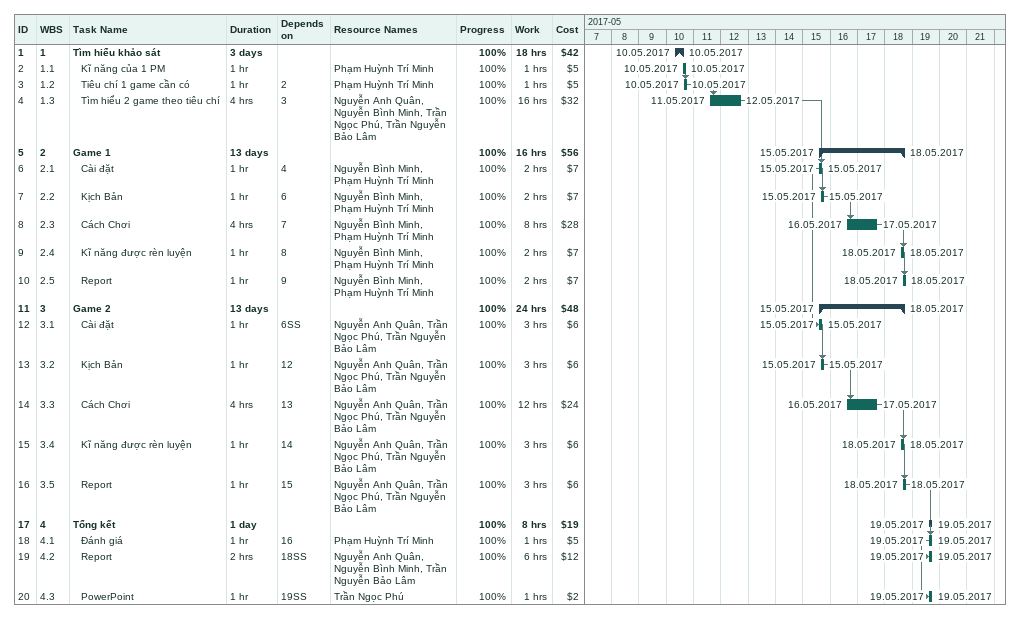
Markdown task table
| ID | WBS | Task | Duration | Start | Finish | Predecessors | Resources | % complete | Work (h) | Cost ($) |
|---|---|---|---|---|---|---|---|---|---|---|
| 1 | 1 | **Tìm hiểu khảo sát** | 3d | 2017-05-10 | 2017-05-10 |  |  | 100 | 18 | 42 |
| 2 | 1.1 | Kĩ năng của 1 PM | 1h | 2017-05-10 | 2017-05-10 |  | Phạm Huỳnh Trí Minh | 100 | 1 | 5 |
| 3 | 1.2 | Tiêu chí 1 game cần có | 1h | 2017-05-10 | 2017-05-10 | 2 | Phạm Huỳnh Trí Minh | 100 | 1 | 5 |
| 4 | 1.3 | Tìm hiểu 2 game theo tiêu chí | 4h | 2017-05-11 | 2017-05-12 | 3 | Nguyễn Anh Quân, Nguyễn Bình Minh, Trần Ngọc Phú, Trần Nguyễn Bảo Lâm | 100 | 16 | 32 |
| 5 | 2 | **Game 1** | 13d | 2017-05-15 | 2017-05-18 |  |  | 100 | 16 | 56 |
| 6 | 2.1 | Cài đặt | 1h | 2017-05-15 | 2017-05-15 | 4 | Nguyễn Bình Minh, Phạm Huỳnh Trí Minh | 100 | 2 | 7 |
| 7 | 2.2 | Kịch Bản | 1h | 2017-05-15 | 2017-05-15 | 6 | Nguyễn Bình Minh, Phạm Huỳnh Trí Minh | 100 | 2 | 7 |
| 8 | 2.3 | Cách Chơi | 4h | 2017-05-16 | 2017-05-17 | 7 | Nguyễn Bình Minh, Phạm Huỳnh Trí Minh | 100 | 8 | 28 |
| 9 | 2.4 | Kĩ năng được rèn luyện | 1h | 2017-05-18 | 2017-05-18 | 8 | Nguyễn Bình Minh, Phạm Huỳnh Trí Minh | 100 | 2 | 7 |
| 10 | 2.5 | Report | 1h | 2017-05-18 | 2017-05-18 | 9 | Nguyễn Bình Minh, Phạm Huỳnh Trí Minh | 100 | 2 | 7 |
| 11 | 3 | **Game 2** | 13d | 2017-05-15 | 2017-05-18 |  |  | 100 | 24 | 48 |
| 12 | 3.1 | Cài đặt | 1h | 2017-05-15 | 2017-05-15 | 6SS | Nguyễn Anh Quân, Trần Ngọc Phú, Trần Nguyễn Bảo Lâm | 100 | 3 | 6 |
| 13 | 3.2 | Kịch Bản | 1h | 2017-05-15 | 2017-05-15 | 12 | Nguyễn Anh Quân, Trần Ngọc Phú, Trần Nguyễn Bảo Lâm | 100 | 3 | 6 |
| 14 | 3.3 | Cách Chơi | 4h | 2017-05-16 | 2017-05-17 | 13 | Nguyễn Anh Quân, Trần Ngọc Phú, Trần Nguyễn Bảo Lâm | 100 | 12 | 24 |
| 15 | 3.4 | Kĩ năng được rèn luyện | 1h | 2017-05-18 | 2017-05-18 | 14 | Nguyễn Anh Quân, Trần Ngọc Phú, Trần Nguyễn Bảo Lâm | 100 | 3 | 6 |
| 16 | 3.5 | Report | 1h | 2017-05-18 | 2017-05-18 | 15 | Nguyễn Anh Quân, Trần Ngọc Phú, Trần Nguyễn Bảo Lâm | 100 | 3 | 6 |
| 17 | 4 | **Tổng kết** | 1d | 2017-05-19 | 2017-05-19 |  |  | 100 | 8 | 19 |
| 18 | 4.1 | Đánh giá | 1h | 2017-05-19 | 2017-05-19 | 16 | Phạm Huỳnh Trí Minh | 100 | 1 | 5 |
| 19 | 4.2 | Report | 2h | 2017-05-19 | 2017-05-19 | 18SS | Nguyễn Anh Quân, Nguyễn Bình Minh, Trần Nguyễn Bảo Lâm | 100 | 6 | 12 |
| 20 | 4.3 | PowerPoint | 1h | 2017-05-19 | 2017-05-19 | 19SS | Trần Ngọc Phú | 100 | 1 | 2 |
